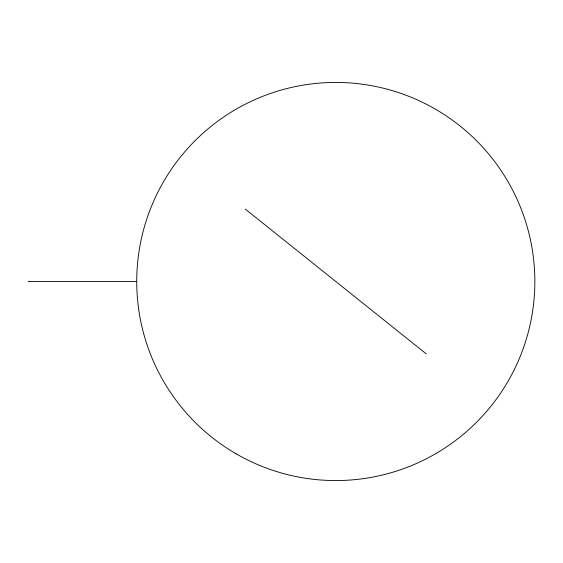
<?xml version="1.0" encoding="UTF-8"?>
<svg xmlns="http://www.w3.org/2000/svg" width="563" height="563" viewBox="0 0 563 563"><rect width="100%" height="100%" fill="white"/><g stroke="black" fill="none" stroke-linecap="round" stroke-linejoin="round"><path stroke-width="0.84" d="M28.15 281.5L136.732 281.5M245.306 209.112L426.268 353.888M236.256 453.891A199.063 199.063 0 0 0 534.85 281.5A199.063 199.063 0 0 0 236.256 109.109A199.063 199.063 0 0 0 236.256 453.891"/></g></svg>
